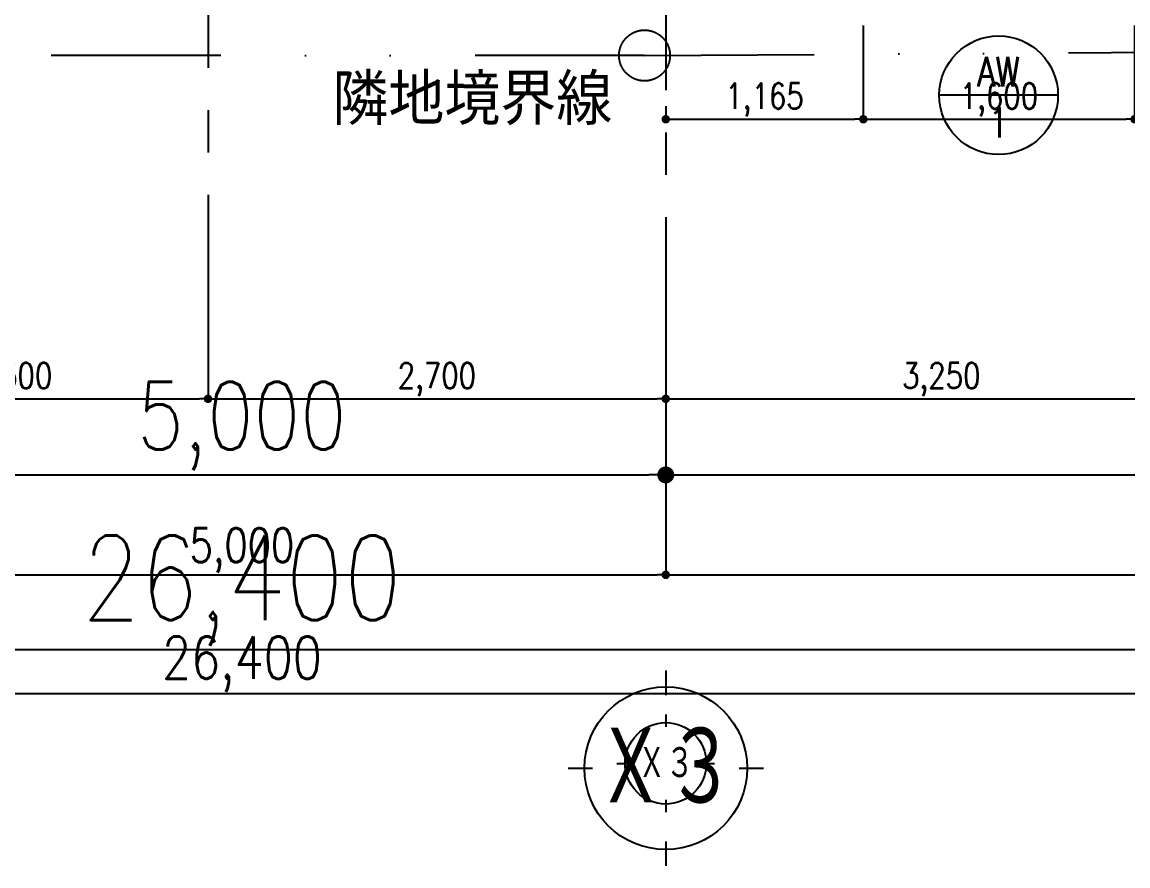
# Model space of a CAD drawing. Header units: millimetres. Extents: x 15495 to 166182, y -39946 to 18307.
# Drawn here: x 41944 to 48466, y -5495 to -518 of the extents above; entities that cross this region are included whole.
import ezdxf
from ezdxf.enums import TextEntityAlignment as Align

# ---------------------------------------------------------------- set-up
doc = ezdxf.new("R2010")
doc.units = ezdxf.units.MM
doc.header["$LTSCALE"] = 1000
doc.linetypes.add('CENTER', pattern=[2, 1.25, -0.25, 0.25, -0.25])
doc.linetypes.add('DIVIDEX2', pattern=[2.5, 1, -0.5, 0, -0.5, 0, -0.5])
doc.layers.get('0').update_dxf_attribs({"linetype": 'CONTINUOUS'})
for name, color, linetype in [('SF-A_SITE-100', 1, 'DIVIDEX2'), ('SF-DT_ID-100', 13, 'CONTINUOUS'), ('SF-E_DIM-100', 3, 'CONTINUOUS'), ('SF-E_DIM-50', 3, 'CONTINUOUS'), ('SF-E_GRID-100', 1, 'CENTER'), ('SF-E_GRID-50', 1, 'CENTER')]:
    doc.layers.add(name, color=color, linetype=linetype)
doc.styles.add('DIM', font='romans.shx', dxfattribs={"width": 0.8, "bigfont": 'bigfont.shx'})
doc.styles.add('ROOM', font='romans.shx', dxfattribs={"width": 0.8, "bigfont": 'bigfont.shx'})
doc.styles.get("Standard").update_dxf_attribs({"font": 'txt.shx', "bigfont": 'bigfont.shx'})
doc.dimstyles.new('DIM100_4_3', dxfattribs={"dimscale": 100, "dimtxt": 4, "dimasz": 1, "dimexe": 0, "dimexo": 1, "dimgap": 0.5, "dimtad": 1, "dimdec": 1, "dimdsep": 46, "dimlunit": 6, "dimtxsty": 'DIM', "dimblk1": 'DOT', "dimblk2": 'DOT', "dimsah": 1, "dimcen": 1, "dimclrd": 256, "dimclre": 256, "dimclrt": 256, "dimadec": 0, "dimazin": 0, "dimtfac": 1, "dimtdec": 1, "dimtix": 1, "dimtmove": 2, "dimatfit": 3, "dimldrblk": 'DOT', "dimfxl": 1, "dimtvp": 0.833333, "dimtolj": 1, "dimarcsym": 0})
doc.dimstyles.new('DIM100_5_3', dxfattribs={"dimscale": 100, "dimtxt": 5, "dimasz": 1, "dimexe": 0, "dimexo": 1, "dimgap": 0.5, "dimtad": 1, "dimdec": 1, "dimdsep": 46, "dimlunit": 6, "dimtxsty": 'DIM', "dimblk1": 'DOT', "dimblk2": 'DOT', "dimsah": 1, "dimcen": 1, "dimclrd": 256, "dimclre": 256, "dimclrt": 256, "dimadec": 0, "dimazin": 0, "dimtfac": 1, "dimtdec": 1, "dimtix": 1, "dimtmove": 2, "dimatfit": 3, "dimldrblk": 'DOT', "dimfxl": 1, "dimtvp": 0.833333, "dimtolj": 1, "dimarcsym": 0})
doc.dimstyles.new('DIM50_3_3', dxfattribs={"dimscale": 50, "dimtxt": 3, "dimasz": 1, "dimexe": 0, "dimexo": 1, "dimgap": 0.5, "dimtad": 1, "dimdec": 1, "dimdsep": 46, "dimlunit": 6, "dimtxsty": 'DIM', "dimblk1": 'DOT', "dimblk2": 'DOT', "dimsah": 1, "dimcen": 1, "dimclrd": 256, "dimclre": 256, "dimclrt": 256, "dimadec": 0, "dimazin": 0, "dimtfac": 1, "dimtdec": 1, "dimtix": 1, "dimtmove": 2, "dimatfit": 3, "dimldrblk": 'DOT', "dimfxl": 1, "dimtvp": 0.833333, "dimtolj": 1, "dimarcsym": 0})
doc.dimstyles.new('DIM50_4_3', dxfattribs={"dimscale": 50, "dimtxt": 4, "dimasz": 1, "dimexe": 0, "dimexo": 1, "dimgap": 0.5, "dimtad": 1, "dimdec": 1, "dimdsep": 46, "dimlunit": 6, "dimtxsty": 'DIM', "dimblk1": 'DOT', "dimblk2": 'DOT', "dimsah": 1, "dimcen": 1, "dimclrd": 256, "dimclre": 256, "dimclrt": 256, "dimadec": 0, "dimazin": 0, "dimtfac": 1, "dimtdec": 1, "dimtix": 1, "dimtmove": 2, "dimatfit": 3, "dimldrblk": 'DOT', "dimfxl": 1, "dimtvp": 0.833333, "dimtolj": 1, "dimarcsym": 0})
doc.dimstyles.new('DIM50_5_3', dxfattribs={"dimscale": 50, "dimtxt": 5, "dimasz": 1, "dimexe": 0, "dimexo": 1, "dimgap": 0.5, "dimtad": 1, "dimdec": 1, "dimdsep": 46, "dimlunit": 6, "dimtxsty": 'DIM', "dimblk1": 'DOT', "dimblk2": 'DOT', "dimsah": 1, "dimcen": 1, "dimclrd": 256, "dimclre": 256, "dimclrt": 256, "dimadec": 0, "dimazin": 0, "dimtfac": 1, "dimtdec": 1, "dimtix": 1, "dimtmove": 2, "dimatfit": 3, "dimldrblk": 'DOT', "dimfxl": 1, "dimtvp": 0.833333, "dimtolj": 1, "dimarcsym": 0})

# ---------------------------------------------------------------- blocks, each defined once
blk = doc.blocks.new('DOT')
at = {"color": 0, "linetype": 'ByBlock'}
blk.add_line((-0.5, 0), (-1, 0), dxfattribs=at)
at = {"color": 0, "linetype": 'ByBlock', "const_width": 0.5}
blk.add_lwpolyline([(-0.25, 0, 1), (0.25, 0, 1)], format="xyb", close=True, dxfattribs=at)
blk = doc.blocks.new('*D440')
at = {"layer": 'SF-E_DIM-100', "lineweight": -2}
for p, q in [((40740.7, -1838.6), (40740.7, -3188.5)), ((45740.7, -1838.6), (45740.7, -3188.5)), ((40840.7, -3188.5), (45640.7, -3188.5))]:
    blk.add_line(p, q, dxfattribs=at)
at = {"layer": 'SF-E_DIM-100', "lineweight": -2, "xscale": 100, "yscale": 100, "zscale": 100, "rotation": 180}
blk.add_blockref('DOT', (40740.7, -3188.5), dxfattribs=at)
at = {"layer": 'SF-E_DIM-100', "lineweight": -2, "xscale": 100, "yscale": 100, "zscale": 100}
blk.add_blockref('DOT', (45740.7, -3188.5), dxfattribs=at)
at = {"layer": 'SF-E_DIM-100', "insert": (43240.7, -2900.4), "char_height": 400, "attachment_point": 5, "style": 'DIM'}
blk.add_mtext('\\A1;5,000', dxfattribs=at)
blk = doc.blocks.new('_DOT')
at = {"color": 0, "linetype": 'ByBlock'}
blk.add_line((-0.5, 0), (-1, 0), dxfattribs=at)
at = {"color": 0, "linetype": 'ByBlock', "const_width": 0.5}
blk.add_lwpolyline([(-0.25, 0, 1), (0.25, 0, 1)], format="xyb", close=True, dxfattribs=at)
blk = doc.blocks.new('*D438')
at = {"layer": 'SF-E_DIM-100', "lineweight": -2}
for p, q in [((30040.7, -1838.6), (30040.7, -4218.9)), ((56440.7, -1838.6), (56440.7, -4218.9)), ((30140.7, -4218.9), (56340.7, -4218.9))]:
    blk.add_line(p, q, dxfattribs=at)
at = {"layer": 'SF-E_DIM-100', "lineweight": -2, "xscale": 100, "yscale": 100, "zscale": 100, "rotation": 180}
blk.add_blockref('DOT', (30040.7, -4218.9), dxfattribs=at)
at = {"layer": 'SF-E_DIM-100', "lineweight": -2, "xscale": 100, "yscale": 100, "zscale": 100}
blk.add_blockref('DOT', (56440.7, -4218.9), dxfattribs=at)
at = {"layer": 'SF-E_DIM-100', "insert": (43240.7, -3871.2), "char_height": 500, "attachment_point": 5, "style": 'DIM'}
blk.add_mtext('\\A1;26,400', dxfattribs=at)
blk = doc.blocks.new('TATEGU-KIGOU')
at = {"color": 2}
blk.add_line((350, 0), (-350, 0), dxfattribs=at)
blk.add_circle((0, 0), 350, dxfattribs=at)
at = {"color": 2, "style": 'ROOM', "width": 0.8}
for tag, p in [('建具種別', (0, 51.6)), ('建具番号', (0, -250.1))]:
    blk.add_attdef(tag, text='', height=175, dxfattribs=at).set_placement(p, align=Align.CENTER)
at = {"flags": 1}
for tag, p in [('内法寸法（W）', (-414, -713.8)), ('内法寸法（H）', (-414, -1063.8)), ('階', (-373.6, -1414.3)), ('部屋名', (-373.6, -1786.8)), ('メーカー名', (-373.6, -2148.9)), ('値段', (-373.6, -2498.9)), ('重量', (-373.6, -2848.9)), ('建具形状', (-373.6, -3199)), ('開閉方式', (-373.6, -3549)), ('取付場所', (-373.6, -3899)), ('見込', (-373.6, -4296.3)), ('扉厚', (-373.6, -4646.3)), ('仕上', (-373.6, -4996.3)), ('ガラス', (-373.6, -5346.3)), ('建具金物', (-373.6, -5696.3)), ('枠形状', (-373.6, -6046.3)), ('沓摺形状', (-373.6, -6396.3)), ('特記事項', (-373.6, -6746.3)), ('防火性能', (-373.6, -7096.3))]:
    blk.add_attdef(tag, p, '', height=175, dxfattribs=at)
blk = doc.blocks.new('*D219')
at = {"layer": 'SF-E_DIM-100', "lineweight": -2}
for p, q in [((45740.7, -1838.6), (45740.7, -3188.5)), ((56440.7, -1838.6), (56440.7, -3188.5)), ((45840.7, -3188.5), (56340.7, -3188.5))]:
    blk.add_line(p, q, dxfattribs=at)
at = {"layer": 'SF-E_DIM-100', "lineweight": -2, "xscale": 100, "yscale": 100, "zscale": 100, "rotation": 180}
blk.add_blockref('DOT', (45740.7, -3188.5), dxfattribs=at)
at = {"layer": 'SF-E_DIM-100', "lineweight": -2, "xscale": 100, "yscale": 100, "zscale": 100}
blk.add_blockref('DOT', (56440.7, -3188.5), dxfattribs=at)
at = {"layer": 'SF-E_DIM-100', "insert": (51090.7, -2900.4), "char_height": 400, "attachment_point": 5, "style": 'DIM'}
blk.add_mtext('\\A1;10,700', dxfattribs=at)
blk = doc.blocks.new('*D441')
at = {"layer": 'SF-E_DIM-50', "lineweight": -2}
for p, q in [((40740.7, -3128), (40740.7, -3778)), ((45740.7, -3128), (45740.7, -3778)), ((40790.7, -3778), (45690.7, -3778))]:
    blk.add_line(p, q, dxfattribs=at)
at = {"layer": 'SF-E_DIM-50', "lineweight": -2, "xscale": 50, "yscale": 50, "zscale": 50, "rotation": 180}
blk.add_blockref('DOT', (40740.7, -3778), dxfattribs=at)
at = {"layer": 'SF-E_DIM-50', "lineweight": -2, "xscale": 50, "yscale": 50, "zscale": 50}
blk.add_blockref('DOT', (45740.7, -3778), dxfattribs=at)
at = {"layer": 'SF-E_DIM-50', "insert": (43240.7, -3633.9), "char_height": 200, "attachment_point": 5, "style": 'DIM'}
blk.add_mtext('\\A1;5,000', dxfattribs=at)
blk = doc.blocks.new('*D439')
at = {"layer": 'SF-E_DIM-50', "lineweight": -2}
for p, q in [((30040.7, -3128), (30040.7, -4478)), ((56440.7, -3128), (56440.7, -4478)), ((30090.7, -4478), (56390.7, -4478))]:
    blk.add_line(p, q, dxfattribs=at)
at = {"layer": 'SF-E_DIM-50', "lineweight": -2, "xscale": 50, "yscale": 50, "zscale": 50, "rotation": 180}
blk.add_blockref('DOT', (30040.7, -4478), dxfattribs=at)
at = {"layer": 'SF-E_DIM-50', "lineweight": -2, "xscale": 50, "yscale": 50, "zscale": 50}
blk.add_blockref('DOT', (56440.7, -4478), dxfattribs=at)
at = {"layer": 'SF-E_DIM-50', "insert": (43240.7, -4304.2), "char_height": 250, "attachment_point": 5, "style": 'DIM'}
blk.add_mtext('\\A1;26,400', dxfattribs=at)
blk = doc.blocks.new('*D436')
at = {"layer": 'SF-E_DIM-50', "lineweight": -2}
for p, q in [((43040.7, -1539.2), (43040.7, -2739.8)), ((40740.7, -2689.8), (40740.7, -2739.8)), ((40790.7, -2739.8), (42990.7, -2739.8))]:
    blk.add_line(p, q, dxfattribs=at)
at = {"layer": 'SF-E_DIM-50', "lineweight": -2, "xscale": 50, "yscale": 50, "zscale": 50, "rotation": 180}
blk.add_blockref('DOT', (40740.7, -2739.8), dxfattribs=at)
at = {"layer": 'SF-E_DIM-50', "lineweight": -2, "xscale": 50, "yscale": 50, "zscale": 50}
blk.add_blockref('DOT', (43040.7, -2739.8), dxfattribs=at)
at = {"layer": 'SF-E_DIM-50', "insert": (41890.7, -2625.5), "char_height": 150, "attachment_point": 5, "style": 'DIM'}
blk.add_mtext('\\A1;2,300', dxfattribs=at)
blk = doc.blocks.new('*D222')
at = {"layer": 'SF-E_DIM-50', "lineweight": -2}
for p, q in [((48990.7, -719.5), (48990.7, -2739.8)), ((45740.7, -2724.8), (45740.7, -2739.8)), ((45790.7, -2739.8), (48940.7, -2739.8))]:
    blk.add_line(p, q, dxfattribs=at)
at = {"layer": 'SF-E_DIM-50', "lineweight": -2, "xscale": 50, "yscale": 50, "zscale": 50, "rotation": 180}
blk.add_blockref('DOT', (45740.7, -2739.8), dxfattribs=at)
at = {"layer": 'SF-E_DIM-50', "lineweight": -2, "xscale": 50, "yscale": 50, "zscale": 50}
blk.add_blockref('DOT', (48990.7, -2739.8), dxfattribs=at)
at = {"layer": 'SF-E_DIM-50', "insert": (47365.7, -2625.5), "char_height": 150, "attachment_point": 5, "style": 'DIM'}
blk.add_mtext('\\A1;3,250', dxfattribs=at)
blk = doc.blocks.new('*D220')
at = {"layer": 'SF-E_DIM-50', "lineweight": -2}
for p, q in [((45740.7, -3128), (45740.7, -3778)), ((56440.7, -3128), (56440.7, -3778)), ((45790.7, -3778), (56390.7, -3778))]:
    blk.add_line(p, q, dxfattribs=at)
at = {"layer": 'SF-E_DIM-50', "lineweight": -2, "xscale": 50, "yscale": 50, "zscale": 50, "rotation": 180}
blk.add_blockref('DOT', (45740.7, -3778), dxfattribs=at)
at = {"layer": 'SF-E_DIM-50', "lineweight": -2, "xscale": 50, "yscale": 50, "zscale": 50}
blk.add_blockref('DOT', (56440.7, -3778), dxfattribs=at)
at = {"layer": 'SF-E_DIM-50', "insert": (51090.7, -3633.9), "char_height": 200, "attachment_point": 5, "style": 'DIM'}
blk.add_mtext('\\A1;10,700', dxfattribs=at)
blk = doc.blocks.new('*D224')
at = {"layer": 'SF-E_DIM-50', "lineweight": -2}
for p, q in [((43040.7, -1539.2), (43040.7, -2739.8)), ((45740.7, -2724.8), (45740.7, -2739.8)), ((43090.7, -2739.8), (45690.7, -2739.8))]:
    blk.add_line(p, q, dxfattribs=at)
at = {"layer": 'SF-E_DIM-50', "lineweight": -2, "xscale": 50, "yscale": 50, "zscale": 50, "rotation": 180}
blk.add_blockref('DOT', (43040.7, -2739.8), dxfattribs=at)
at = {"layer": 'SF-E_DIM-50', "lineweight": -2, "xscale": 50, "yscale": 50, "zscale": 50}
blk.add_blockref('DOT', (45740.7, -2739.8), dxfattribs=at)
at = {"layer": 'SF-E_DIM-50', "insert": (44390.7, -2625.5), "char_height": 150, "attachment_point": 5, "style": 'DIM'}
blk.add_mtext('\\A1;2,700', dxfattribs=at)
blk = doc.blocks.new('*D223')
at = {"layer": 'SF-E_DIM-50', "lineweight": -2}
for p, q in [((46905.7, -537.4), (46905.7, -1090.6)), ((48505.7, -537.4), (48505.7, -1090.6)), ((46955.7, -1090.6), (48455.7, -1090.6))]:
    blk.add_line(p, q, dxfattribs=at)
at = {"layer": 'SF-E_DIM-50', "lineweight": -2, "xscale": 50, "yscale": 50, "zscale": 50, "rotation": 180}
blk.add_blockref('DOT', (46905.7, -1090.6), dxfattribs=at)
at = {"layer": 'SF-E_DIM-50', "lineweight": -2, "xscale": 50, "yscale": 50, "zscale": 50}
blk.add_blockref('DOT', (48505.7, -1090.6), dxfattribs=at)
at = {"layer": 'SF-E_DIM-50', "insert": (47705.7, -976.3), "char_height": 150, "attachment_point": 5, "style": 'DIM'}
blk.add_mtext('\\A1;1,600', dxfattribs=at)
blk = doc.blocks.new('*D225')
at = {"layer": 'SF-E_DIM-50', "lineweight": -2}
for p, q in [((46905.7, -537.4), (46905.7, -1090.6)), ((45740.7, -1013), (45740.7, -1090.6)), ((45790.7, -1090.6), (46855.7, -1090.6))]:
    blk.add_line(p, q, dxfattribs=at)
at = {"layer": 'SF-E_DIM-50', "lineweight": -2, "xscale": 50, "yscale": 50, "zscale": 50, "rotation": 180}
blk.add_blockref('DOT', (45740.7, -1090.6), dxfattribs=at)
at = {"layer": 'SF-E_DIM-50', "lineweight": -2, "xscale": 50, "yscale": 50, "zscale": 50}
blk.add_blockref('DOT', (46905.7, -1090.6), dxfattribs=at)
at = {"layer": 'SF-E_DIM-50', "insert": (46323.2, -976.3), "char_height": 150, "attachment_point": 5, "style": 'DIM'}
blk.add_mtext('\\A1;1,165', dxfattribs=at)
blk = doc.blocks.new('SF-BLOCK_100')
at = {"layer": 'SF-A_SITE-100'}
for q in [(26474.46, -577.06), (6829.67, -646.52)]:
    blk.add_line((15574.67, -645.54), q, dxfattribs=at)
blk.add_circle((15574.67, -645.54), 150, dxfattribs=at)
at = {"layer": 'SF-E_GRID-100'}
blk.add_line((15700, 16400), (15700, -3119.46), dxfattribs=at)
at = {"layer": 'SF-E_GRID-100', "color": 3, "linetype": 'Continuous'}
for p, q in [((15700, -4273.87), (15700, -4417.87)), ((15124, -4849.87), (15268, -4849.87)), ((16132, -4849.87), (16276, -4849.87)), ((15700, -5281.87), (15700, -5425.87))]:
    blk.add_line(p, q, dxfattribs=at)
blk.add_circle((15700, -4849.87), 480, dxfattribs=at)
at = {"layer": 'SF-DT_ID-100'}
blk.add_blockref('TATEGU-KIGOU', (17663.25, -880.06), dxfattribs=at).add_auto_attribs({'建具種別': 'AW', '建具番号': '1'})
at = {"layer": 'SF-A_SITE-100', "color": 3}
blk.add_text('隣地境界線', height=300, dxfattribs=at).set_placement((13734, -1055))
at = {"layer": 'SF-E_GRID-100', "color": 3, "linetype": 'Continuous', "width": 0.75}
blk.add_text('Ｘ３', height=500, dxfattribs=at).set_placement((15700, -4849.87), align=Align.MIDDLE)
at = {"layer": 'SF-E_DIM-100'}
for base, p1, p2, dimstyle, picture, middle in [((26400, -4149.87), (0, -1669.6), (26400, -1669.6), 'DIM100_5_3', '*D438', (13200, -3802.25)), ((15700, -3119.46), (10700, -1669.6), (15700, -1669.6), 'DIM100_4_3', '*D440', (13200, -2831.37)), ((26400, -3119.46), (15700, -1669.6), (26400, -1669.6), 'DIM100_4_3', '*D219', (21050, -2831.37))]:
    dim = blk.add_linear_dim(base=base, p1=p1, p2=p2, dimstyle=dimstyle, dxfattribs=at)
    dim.commit()
    dim.dimension.update_dxf_attribs({"geometry": picture, "text_midpoint": middle, "insert": (-30040.71, 69)})
blk = doc.blocks.new('SF-BLOCK_50')
at = {"layer": 'SF-E_GRID-50'}
for p, q in [((15700, 16400), (15700, -3708.96)), ((13000, 4531.75), (13000, -1470.17))]:
    blk.add_line(p, q, dxfattribs=at)
at = {"layer": 'SF-E_GRID-50', "color": 3, "linetype": 'Continuous'}
for p, q in [((15700, -4532.96), (15700, -4604.96)), ((15412, -4820.96), (15484, -4820.96)), ((15916, -4820.96), (15988, -4820.96)), ((15700, -5036.96), (15700, -5108.96))]:
    blk.add_line(p, q, dxfattribs=at)
blk.add_circle((15700, -4820.96), 240, dxfattribs=at)
at = {"layer": 'SF-E_GRID-50', "color": 3, "linetype": 'Continuous', "width": 0.75}
blk.add_text('Ｘ３', height=200, dxfattribs=at).set_placement((15700, -4820.96), align=Align.MIDDLE)
at = {"layer": 'SF-E_DIM-50'}
for base, p1, p2, dimstyle, picture, middle in [((16865, -1021.6), (15700, -894.05), (16865, -418.38), 'DIM50_3_3', '*D225', (16282.5, -907.31)), ((18465, -1021.6), (16865, -418.38), (18465, -418.38), 'DIM50_3_3', '*D223', (17665, -907.31)), ((18950, -2670.81), (15700, -2705.79), (18950, -600.48), 'DIM50_3_3', '*D222', (17325, -2556.52)), ((13000, -2670.81), (10700, -2670.81), (13000, -1420.17), 'DIM50_3_3', '*D436', (11850, -2556.52)), ((15700, -2670.81), (13000, -1420.17), (15700, -2705.79), 'DIM50_3_3', '*D224', (14350, -2556.52)), ((26400, -4408.96), (0, -3008.96), (26400, -3008.96), 'DIM50_5_3', '*D439', (13200, -4235.15)), ((15700, -3708.96), (10700, -3008.96), (15700, -3008.96), 'DIM50_4_3', '*D441', (13200, -3564.91)), ((26400, -3708.96), (15700, -3008.96), (26400, -3008.96), 'DIM50_4_3', '*D220', (21050, -3564.91))]:
    dim = blk.add_linear_dim(base=base, p1=p1, p2=p2, dimstyle=dimstyle, dxfattribs=at)
    dim.commit()
    dim.dimension.update_dxf_attribs({"geometry": picture, "text_midpoint": middle, "insert": (-30040.71, 69)})

msp = doc.modelspace()

# ---------------------------------------------------------------- block references
for name in ['SF-BLOCK_100', 'SF-BLOCK_50']:
    msp.add_blockref(name, (30040.7, -69))

doc.saveas('drawing.dxf')
